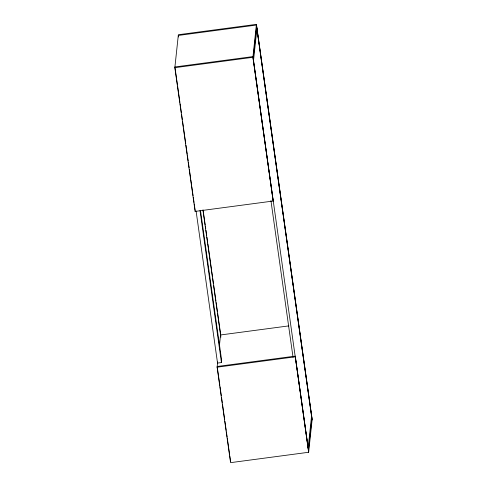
<?xml version="1.0" encoding="UTF-8"?>
<svg xmlns="http://www.w3.org/2000/svg" width="487" height="487" viewBox="0 0 487 487"><rect width="100%" height="100%" fill="white"/><g stroke="black" fill="none" stroke-linecap="round" stroke-linejoin="round"><path stroke-width="0.73" d="M176.513 78.249L174.918 66.963L252.984 56.583L273.183 201.028L195.123 211.407L174.839 67.681L178.364 34.729L256.424 24.35L312.161 419.319L308.636 452.271L230.576 462.65L217.105 367.198L217.665 361.975M195.123 211.407L195.196 210.688M219.43 345.472L220.55 334.965L288.876 325.882M273.183 201.028L252.905 57.308L256.424 24.35M253.526 60.425L256.892 28.91M196.091 211.048L217.543 363.083L221.451 362.559L221.67 360.502L200.534 210.731M308.636 452.271L295.244 356.1L308.715 451.552M308.174 447.711L311.54 416.196M174.839 67.681L252.905 57.308M294.495 356.204L217.184 366.48L217.452 368.397M217.105 367.198L295.171 356.825M312.082 420.038L256.351 25.068L178.285 35.448L178.498 36.951M270.918 200.547L293.028 357.214M203.097 210.019L205.222 225.061M205.435 226.571L205.751 228.823M205.964 230.327L206.707 235.598M206.92 237.102L207.663 242.368M207.876 243.871L211.589 270.2M211.802 271.709L212.545 276.975M212.758 278.479L213.501 283.744M213.714 285.248L215.942 301.045M216.155 302.555L217.427 311.583M217.64 313.086L218.383 318.352M218.596 319.856L220.824 335.653M202.915 209.988L220.855 337.126M199.999 210.53L221.451 362.559M176.726 79.752L177.469 85.024M177.682 86.528L179.91 102.331M180.123 103.834L181.395 112.862M181.608 114.366L182.351 119.638M182.564 121.141L183.307 126.407M183.52 127.911L185.748 143.714M185.961 145.217L187.233 154.251M187.446 155.755L188.189 161.02M188.402 162.524L189.145 167.796M189.358 169.299L190.63 178.327M190.843 179.837L191.586 185.103M191.799 186.606L193.077 195.634M193.29 197.144L194.033 202.409M194.246 203.913L195.092 209.934M217.604 369.487L219.832 385.266M220.045 386.769L221.317 395.791M221.53 397.295L222.273 402.554M222.486 404.058L224.714 419.843M224.921 421.346L226.199 430.362M226.406 431.866L227.149 437.125M227.362 438.629L229.59 454.414M229.803 455.917L230.558 461.286M256.625 26.304L253.167 58.641L308.435 450.317L311.893 417.98L256.625 26.304"/></g></svg>
